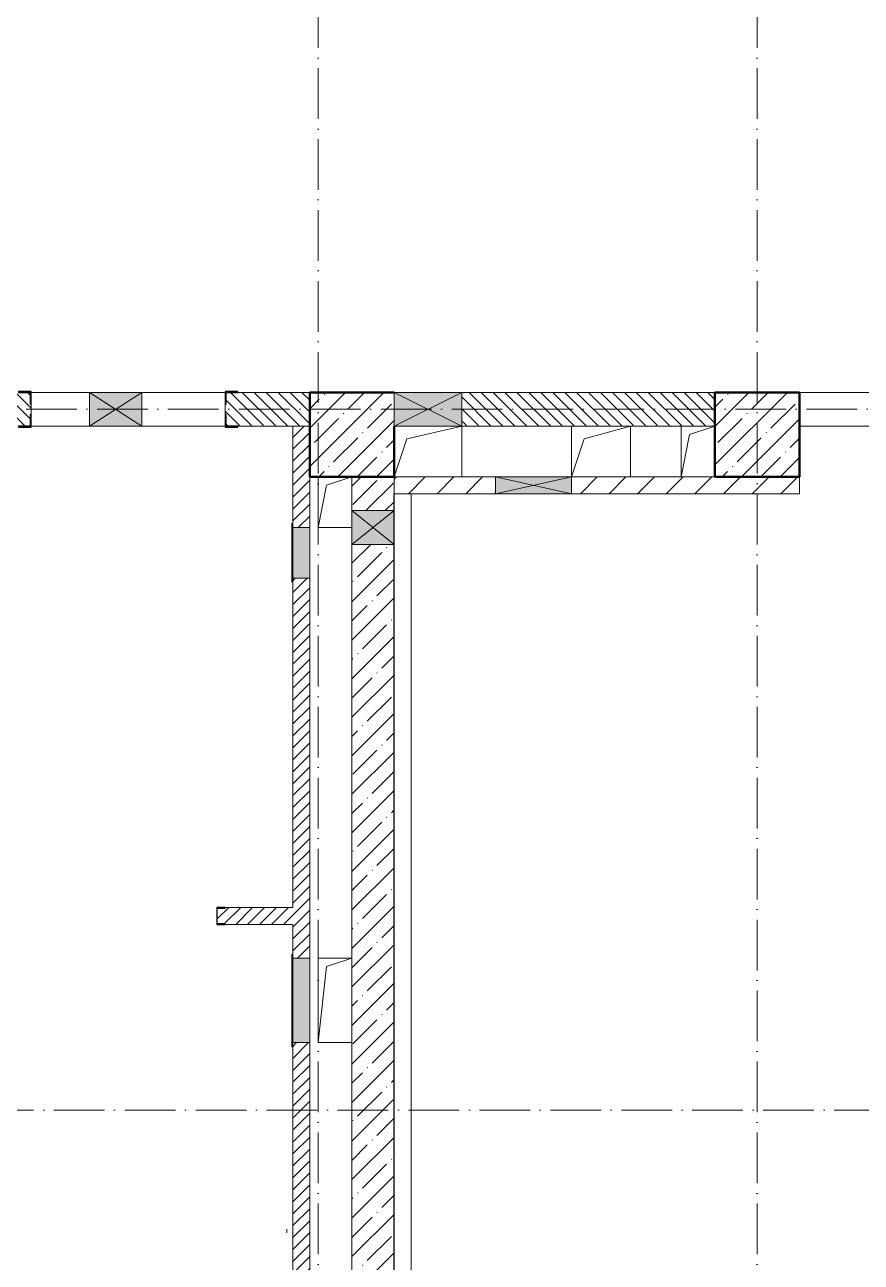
# Model space of a CAD drawing. Header units: millimetres. Extents: x -213536 to 1564669, y -45299 to 942238.
# Drawn here: x 562434 to 567388, y 287212 to 294539 of the extents above; entities that cross this region are included whole.
import ezdxf

# ---------------------------------------------------------------- set-up
doc = ezdxf.new("R2010")
doc.units = ezdxf.units.MM
doc.linetypes.add('50_200_ШТРИХ_1Т_ш5_п1_п1_', pattern=[700, 500, -100, 0, -100])
for name, color, linetype, lineweight in [('3) ЖБ 4м', 3, 'Continuous', 30), ('A-DETL-____-OTLN-4', 7, 'Continuous', 18), ('A-DETL-GENF-OTLN', 7, 'Continuous', 9), ('A-FLOR-____-OTLN', 7, 'Continuous', 9), ('A-GENM-____-MCUT', 7, 'Continuous', 25), ('A-GENM-____-OTLN', 7, 'Continuous', 9), ('A-GENM-____-OTLN-1', 7, 'Continuous', 25), ('A-GLAZ-____-OTLN', 7, 'Continuous', 9), ('A-WALL-____-MCUT-1', 7, 'Continuous', 9), ('A-WALL-____-MCUT-3', 7, 'Continuous', 9), ('A-WALL-____-PATT-1', 7, 'Continuous', 9), ('A-WALL-FNSH-MCUT-1', 7, 'Continuous', 9), ('I-WALL-____-OTLN', 7, 'Continuous', 9), ('S-COLS-____-MCUT', 7, 'Continuous', 50), ('S-COLS-____-OTLN', 7, 'Continuous', 9), ('S-GRID-____-OTLN-1', 7, '50_200_ШТРИХ_1Т_ш5_п1_п1_', 9)]:
    doc.layers.add(name, color=color, linetype=linetype, lineweight=lineweight)
doc.layers.add('A-GLAZ-____-OTLN-1', color=7, linetype='Continuous', lineweight=9, true_color=0xc0c0c0)
pattern_1 = [(135, (549721.475, 286281.11), (-35.35534, -35.35534), [])]
pattern_2 = [(45, (549721.475, 286281.11), (-35.35534, 35.35534), [])]

# ---------------------------------------------------------------- blocks, each defined once
blk = doc.blocks.new('BSC_Колонна _Прямоугольная - 500х500-V68-АР1_План отверстий 3 этажа в осях 1-64_А-ГГ')
at = {"layer": 'S-COLS-____-OTLN'}
h = blk.add_hatch(dxfattribs=at)
h.set_pattern_fill('FP_105', color=256, style=0, pattern_type=2)
h.set_pattern_definition([(45, (-14650, -5831.04), (-114.0493, 114.0493), []), (45, (-14535.95, -5831.04), (-114.0493, 114.0493), [201.612, -40.322, 3.353, -36.97])])
h.paths.add_polyline_path([(-250, -250), (250, -250), (250, 250), (-250, 250), (-250, 50)], flags=0)
at = {"layer": 'S-COLS-____-MCUT'}
for p, q in [((250, 250), (-250, 250)), ((-250, 250), (-250, -250)), ((250, -250), (250, 50)), ((-250, -250), (250, -250))]:
    blk.add_line(p, q, dxfattribs=at)
blk = doc.blocks.new('BSC_Колонна _Прямоугольная - 500х500-V148-АР1_План отверстий 3 этажа в осях 1-64_А-ГГ')
at = {"layer": 'S-COLS-____-OTLN'}
h = blk.add_hatch(dxfattribs=at)
h.set_pattern_fill('FP_171', color=256, style=0, pattern_type=2)
h.set_pattern_definition([(45, (-17050, -5831.04), (-114.0493, 114.0493), []), (45, (-16935.95, -5831.04), (-114.0493, 114.0493), [201.612, -40.322, 3.353, -36.97])])
h.paths.add_polyline_path([(-250, -250), (250, -250), (250, 250), (-250, 250)], flags=0)
at = {"layer": 'S-COLS-____-MCUT'}
for p, q in [((250, 250), (-250, 250)), ((-250, 250), (-250, -250)), ((250, -250), (250, 250)), ((-250, -250), (250, -250))]:
    blk.add_line(p, q, dxfattribs=at)
blk = doc.blocks.new('АР_Перемычка - АР_Перемычка-28712478-АР1_План отверстий 3 этажа в осях 1-64_А-ГГ')
at = {"layer": 'A-GENM-____-OTLN'}
blk.add_line((0, -100), (8, -100), dxfattribs=at)
blk = doc.blocks.new('154_Стойка_СКБ_Уголок - СМ-2180_200-28268025-АР1_План отверстий 3 этажа в осях 1-64_А-ГГ')
at = {"layer": 'A-GENM-____-MCUT'}
for p, q in [((125, 156), (125, 81)), ((200, 156), (125, 156)), ((131, 81), (131, 150)), ((131, 150), (200, 150)), ((200, 150), (200, 156)), ((125, 81), (131, 81)), ((131, 19), (125, 19)), ((125, 19), (125, -56)), ((131, -50), (131, 19)), ((125, -56), (200, -56)), ((200, -50), (131, -50)), ((200, -56), (200, -50))]:
    blk.add_line(p, q, dxfattribs=at)
blk = doc.blocks.new('154_Фахверк_СКБ_Швеллер - Тип_100_3960-28331862-АР1_План отверстий 3 этажа в осях 1-64_А-ГГ')
at = {"layer": 'A-GENM-____-MCUT'}
for p, q in [((175, 50), (125, 50)), ((125, 50), (125, -50)), ((128, 47), (175, 47)), ((128, -47), (128, 47)), ((175, 47), (175, 50)), ((125, -50), (175, -50)), ((175, -47), (128, -47)), ((175, -50), (175, -47))]:
    blk.add_line(p, q, dxfattribs=at)
blk = doc.blocks.new('AR_Отверстие Ниша - Лючок-32406138-АР1_План отверстий 3 этажа в осях 1-64_А-ГГ')
at = {"layer": 'A-GLAZ-____-OTLN'}
blk.add_hatch(color=256, dxfattribs=at).paths.add_polyline_path([(150, -50), (150, 50), (-150, 50), (-150, -50)], flags=0)
for p, q in [((150, 50), (-150, 50)), ((-150, 50), (-150, -50)), ((150, -50), (150, 50)), ((-150, -50), (150, -50))]:
    blk.add_line(p, q, dxfattribs=at)
blk = doc.blocks.new('Л_Общий_Лючок - Лючок-29683982-АР1_План отверстий 3 этажа в осях 1-64_А-ГГ')
at = {"layer": 'A-GLAZ-____-OTLN-1'}
blk.add_hatch(color=256, dxfattribs=at).paths.add_polyline_path([(-24, 0), (324, 0), (324, 6), (-24, 6)], flags=0)
at = {"layer": 'A-GLAZ-____-OTLN'}
for p, q in [((324, 6), (-24, 6)), ((-24, 6), (-24, 0)), ((324, 6), (324, 0))]:
    blk.add_line(p, q, dxfattribs=at)
blk = doc.blocks.new('AR_Отверстие Ниша - Лючок-32406110-АР1_План отверстий 3 этажа в осях 1-64_А-ГГ')
at = {"layer": 'A-GLAZ-____-OTLN'}
blk.add_hatch(color=256, dxfattribs=at).paths.add_polyline_path([(250, -50), (250, 50), (-250, 50), (-250, -50)], flags=0)
for p, q in [((250, 50), (-250, 50)), ((-250, 50), (-250, -50)), ((250, -50), (250, 50)), ((-250, -50), (250, -50))]:
    blk.add_line(p, q, dxfattribs=at)
blk = doc.blocks.new('Л_Общий_Лючок - Лючок-29741375-АР1_План отверстий 3 этажа в осях 1-64_А-ГГ')
at = {"layer": 'A-GLAZ-____-OTLN-1'}
blk.add_hatch(color=256, dxfattribs=at).paths.add_polyline_path([(-24, 0), (524, 0), (524, 6), (-24, 6)], flags=0)
at = {"layer": 'A-GLAZ-____-OTLN'}
for p, q in [((524, 6), (-24, 6)), ((-24, 6), (-24, 0)), ((524, 6), (524, 0))]:
    blk.add_line(p, q, dxfattribs=at)
blk = doc.blocks.new('AR_Отверстие прямоугольное _в плите_ - AR_Отверстие прямоугольное _в плите_-V170-АР1_План отверстий 3 этажа в осях 1-64_А-ГГ')
at = {"layer": 'A-GENM-____-OTLN'}
for p, q in [((100, 250), (-100, 250)), ((-100, 250), (-100, -250)), ((-50, 200), (100, 250)), ((-100, -250), (-50, 200)), ((-100, -250), (100, -250))]:
    blk.add_line(p, q, dxfattribs=at)
blk = doc.blocks.new('AR_Отверстие прямоугольное _в плите_ - AR_Отверстие прямоугольное _в плите_-30512088-АР1_План отверстий 3 этажа в осях 1-64_А-ГГ')
at = {"layer": 'A-GENM-____-OTLN'}
for p, q in [((-100, 150), (-100, -150)), ((-50, 100), (100, 150)), ((-100, -150), (-50, 100)), ((-100, -150), (100, -150))]:
    blk.add_line(p, q, dxfattribs=at)
blk = doc.blocks.new('AR_Отверстие прямоугольное _в плите_ - AR_Отверстие прямоугольное _в плите_-V190-АР1_План отверстий 3 этажа в осях 1-64_А-ГГ')
at = {"layer": 'A-GENM-____-OTLN'}
for p, q in [((-100, 150), (-100, -150)), ((-50, 100), (100, 150)), ((-100, -150), (-50, 100))]:
    blk.add_line(p, q, dxfattribs=at)
blk = doc.blocks.new('AR_Отверстие прямоугольное _в плите_ - AR_Отверстие прямоугольное _в плите_-V193-АР1_План отверстий 3 этажа в осях 1-64_А-ГГ')
at = {"layer": 'A-GENM-____-OTLN'}
for p, q in [((-125, 75), (200, 150)), ((200, -150), (200, 150)), ((-200, -150), (-125, 75))]:
    blk.add_line(p, q, dxfattribs=at)
blk = doc.blocks.new('AR_Отверстие прямоугольное _в плите_ - AR_Отверстие прямоугольное _в плите_-30552577-АР1_План отверстий 3 этажа в осях 1-64_А-ГГ')
at = {"layer": 'A-GENM-____-OTLN'}
for p, q in [((-175, 150), (-175, -150)), ((-100, 75), (175, 150)), ((175, -150), (175, 150)), ((-175, -150), (-100, 75))]:
    blk.add_line(p, q, dxfattribs=at)
blk = doc.blocks.new('AR_Отверстие прямоугольное _в стене__БезПР - AR_Отверстие прямоугольное _в стене__БезПР-30590134-АР1_План отверстий 3 этажа в осях 1-64_А-ГГ')
at = {"layer": 'A-GLAZ-____-OTLN-1'}
blk.add_hatch(color=256, dxfattribs=at).paths.add_polyline_path([(100, 125), (-100, 125), (-100, -125), (100, -125)], flags=0)
at = {"layer": 'A-DETL-GENF-OTLN'}
for p, q in [((-100, -125), (-100, 125)), ((-100, 125), (100, 125)), ((100, 125), (-100, -125)), ((-100, 125), (100, -125)), ((100, 125), (-100, 125)), ((-100, 125), (-100, -125)), ((100, 125), (100, -125)), ((100, -125), (100, 125)), ((100, -125), (-100, -125)), ((-100, -125), (100, -125))]:
    blk.add_line(p, q, dxfattribs=at)
at = {"layer": 'A-GLAZ-____-OTLN'}
blk.add_line((100, 125), (-100, 125), dxfattribs=at)
blk = doc.blocks.new('AR_Отверстие прямоугольное _в стене_ - AR_Отверстие прямоугольное _в стене__ОВ-36982548-АР1_План отверстий 3 этажа в осях 1-64_А-ГГ')
at = {"layer": 'A-GLAZ-____-OTLN'}
blk.add_hatch(color=256, dxfattribs=at).paths.add_polyline_path([(225, -50), (225, 50), (-225, 50), (-225, -50)], flags=0)
at = {"layer": 'A-DETL-GENF-OTLN'}
for p, q in [((-225, -50), (-225, 50)), ((-225, 50), (225, 50)), ((225, 50), (-225, -50)), ((-225, 50), (225, -50)), ((225, 50), (-225, 50)), ((-225, 50), (-225, -50)), ((225, 50), (225, -50)), ((225, -50), (225, 50)), ((225, -50), (-225, -50)), ((-225, -50), (225, -50))]:
    blk.add_line(p, q, dxfattribs=at)
blk = doc.blocks.new('AR_Отверстие прямоугольное _в стене__БезПР - AR_Отверстие прямоугольное _в стене__БезПР-36983901-АР1_План отверстий 3 этажа в осях 1-64_А-ГГ')
at = {"layer": 'A-GLAZ-____-OTLN'}
blk.add_hatch(color=256, dxfattribs=at).paths.add_polyline_path([(200, 100), (-200, 100), (-200, -100), (200, -100), (200, 86.8)], flags=0)
at = {"layer": 'A-DETL-GENF-OTLN'}
for p, q in [((-200, -100), (-200, 100)), ((-200, 100), (200, 100)), ((200, 100), (-200, -100)), ((-200, 100), (200, -100)), ((200, 100), (-200, 100)), ((-200, 100), (-200, -100)), ((200, 100), (200, -100)), ((200, -100), (200, 100)), ((200, -100), (-200, -100)), ((-200, -100), (200, -100))]:
    blk.add_line(p, q, dxfattribs=at)
blk = doc.blocks.new('AR_Отверстие прямоугольное _в стене_ - AR_Отверстие прямоугольное _в стене__ОВ-36985549-АР1_План отверстий 3 этажа в осях 1-64_А-ГГ')
at = {"layer": 'A-GLAZ-____-OTLN'}
blk.add_hatch(color=256, dxfattribs=at).paths.add_polyline_path([(155, 100), (-155, 100), (-155, -100), (155, -100), (155, 86.8)], flags=0)
at = {"layer": 'A-DETL-GENF-OTLN'}
for p, q in [((-155, -100), (-155, 100)), ((-155, 100), (155, 100)), ((155, 100), (-155, -100)), ((-155, 100), (155, -100)), ((155, 100), (-155, 100)), ((-155, 100), (-155, -100)), ((155, 100), (155, -100)), ((155, -100), (155, 100)), ((155, -100), (-155, -100)), ((-155, -100), (155, -100))]:
    blk.add_line(p, q, dxfattribs=at)

msp = doc.modelspace()

# ---------------------------------------------------------------- hatches: boundary and pattern name
at = {"layer": 'A-WALL-____-PATT-1'}
h = msp.add_hatch(dxfattribs=at)
h.set_pattern_fill('FP_6', color=256, style=0, pattern_type=2)
h.set_pattern_definition(pattern_1)
h.paths.add_polyline_path([(564121.5, 292162.2), (564121.5, 292362.2), (563627.5, 292362.2), (563627.5, 292293.2), (563621.5, 292293.2), (563621.5, 292231.2), (563627.5, 292231.2), (563627.5, 292162.2), (563847.5, 292162.2)], flags=0)
h.paths.add_polyline_path([(562080, 292162.2), (562465.5, 292162.2), (562465.5, 292231.2), (562471.5, 292231.2), (562471.5, 292293.2), (562465.5, 292293.2), (562465.5, 292362.2), (561727.5, 292362.2), (561727.5, 292293.2), (561721.5, 292293.2), (561721.5, 292231.2), (561727.5, 292231.2), (561727.5, 292162.2), (561796.5, 292162.2)], flags=0)
h.paths.add_polyline_path([(560621.5, 292162.2), (560715.5, 292162.2), (560715.5, 292231.2), (560721.5, 292231.2), (560721.5, 292293.2), (560715.5, 292293.2), (560715.5, 292362.2), (560621.5, 292362.2), (560621.5, 292175.3)], flags=0)
h = msp.add_hatch(dxfattribs=at)
h.set_pattern_fill('FP_6', color=256, style=0, pattern_type=2)
h.set_pattern_definition(pattern_1)
h.paths.add_polyline_path([(566521.5, 292162.2), (566521.5, 292362.2), (565021.5, 292362.2), (565021.5, 292162.2), (565615, 292162.2)], flags=0)
h = msp.add_hatch(dxfattribs=at)
h.set_pattern_fill('FP_5', color=256, style=0, pattern_type=2)
h.set_pattern_definition(pattern_2)
h.paths.add_polyline_path([(564021.5, 284612.2), (564121.5, 284612.2), (564121.5, 286762.2), (564118.5, 286762.2), (564118.5, 286809.2), (564024.5, 286809.2), (564024.5, 286762.2), (564021.5, 286762.2), (564021.5, 284862.2)], flags=0)
h.paths.add_polyline_path([(564118.5, 286812.2), (564121.5, 286812.2), (564121.5, 288512.2), (564021.5, 288512.2), (564021.5, 286812.2), (564073.6, 286812.2)], flags=0)
h.paths.add_polyline_path([(564021.5, 289012.2), (564121.5, 289012.2), (564121.5, 291262.2), (564021.5, 291262.2), (564021.5, 289212.2)], flags=0)
h.paths.add_polyline_path([(564101.1, 291562.2), (564121.5, 291562.2), (564121.5, 292162.2), (564021.5, 292162.2), (564021.5, 291562.2), (564100.4, 291562.2)], flags=0)
h = msp.add_hatch(dxfattribs=at)
h.set_pattern_fill('FP_38', color=256, style=0, pattern_type=2)
h.set_pattern_definition([(45, (549721.47, 286281.11), (-114.0493, 114.0493), []), (45, (549835.52, 286281.11), (-114.0493, 114.0493), [201.612, -40.322, 3.353, -36.97])])
h.paths.add_polyline_path([(564371.5, 284862.2), (564621.5, 284862.2), (564621.5, 291462.2), (564371.5, 291462.2), (564371.5, 285295.1)], flags=0)
h.paths.add_polyline_path([(564371.5, 291662.2), (564621.5, 291662.2), (564621.5, 291862.2), (564371.5, 291862.2)], flags=0)
h = msp.add_hatch(dxfattribs=at)
h.set_pattern_fill('FP_4', color=256, style=0, pattern_type=2)
h.set_pattern_definition([(45, (549721.47, 286281.11), (-84.8528, 84.8528), [])])
h.paths.add_polyline_path([(566521.5, 291762.2), (567021.5, 291762.2), (567021.5, 291862.2), (565671.5, 291862.2), (565671.5, 291762.2)], flags=0)
h.paths.add_polyline_path([(564621.5, 291762.2), (565221.5, 291762.2), (565221.5, 291862.2), (564621.5, 291862.2)], flags=0)
h = msp.add_hatch(dxfattribs=at)
h.set_pattern_fill('FP_5', color=256, style=0, pattern_type=2)
h.set_pattern_definition(pattern_2)
h.paths.add_polyline_path([(564021.5, 289212.2), (564021.5, 289312.2), (563621.5, 289312.2), (563621.5, 289309.2), (563574.5, 289309.2), (563574.5, 289215.2), (563621.5, 289215.2), (563621.5, 289212.2), (563847.5, 289212.2)], flags=0)

# ---------------------------------------------------------------- linework, layer by layer
at = {"layer": '3) ЖБ 4м'}
for points in [[(564621.5, 292362.2), (564121.5, 292362.2)], [(567021.5, 292362.2), (566521.5, 292362.2)], [(567021.5, 291862.2), (567021.5, 292162.2)], [(564621.5, 284612.2), (564621.5, 291762.2)]]:
    msp.add_lwpolyline(points, dxfattribs=at)
at = {"layer": 'A-DETL-____-OTLN-4'}
msp.add_line((564721.5, 284618.2), (564721.5, 291762.2), dxfattribs=at)
at = {"layer": 'A-FLOR-____-OTLN'}
for p, q in [((565021.5, 292162.2), (565021.5, 291862.2)), ((565671.5, 291862.2), (565671.5, 292162.2)), ((566021.5, 292162.2), (566021.5, 291862.2)), ((566321.5, 291862.2), (566321.5, 292162.2)), ((564171.5, 291562.2), (564171.5, 291862.2)), ((564371.5, 291562.2), (564171.5, 291562.2)), ((564171.5, 289012.2), (564371.5, 289012.2)), ((564171.5, 288512.2), (564171.5, 289012.2)), ((564371.5, 288512.2), (564171.5, 288512.2))]:
    msp.add_line(p, q, dxfattribs=at)
at = {"layer": 'A-WALL-____-MCUT-1'}
for p, q in [((564371.5, 291862.2), (564371.5, 291662.2)), ((564621.5, 291662.2), (564621.5, 291862.2)), ((564371.5, 291462.2), (564371.5, 284862.2)), ((564621.5, 284862.2), (564621.5, 291462.2))]:
    msp.add_line(p, q, dxfattribs=at)
at = {"layer": 'A-WALL-____-MCUT-3'}
for p, q in [((564121.5, 292362.2), (563696.5, 292362.2)), ((566521.5, 292362.2), (565021.5, 292362.2)), ((562471.5, 292231.2), (562471.5, 292293.2)), ((563621.5, 292293.2), (563621.5, 292231.2)), ((563696.5, 292162.2), (564121.5, 292162.2)), ((565021.5, 292162.2), (566521.5, 292162.2))]:
    msp.add_line(p, q, dxfattribs=at)
at = {"layer": 'A-WALL-FNSH-MCUT-1'}
for p, q in [((564021.5, 292162.2), (564021.5, 291562.2)), ((564121.5, 292162.2), (564121.5, 292162.2)), ((564121.5, 291562.2), (564121.5, 291862.2)), ((565221.5, 291862.2), (564621.5, 291862.2)), ((566521.5, 291862.2), (565671.5, 291862.2)), ((567021.5, 291762.2), (567021.5, 291862.2)), ((564621.5, 291762.2), (565221.5, 291762.2)), ((565671.5, 291762.2), (567021.5, 291762.2)), ((564021.5, 291262.2), (564021.5, 289312.2)), ((564121.5, 289012.2), (564121.5, 291262.2)), ((564021.5, 289312.2), (563621.5, 289312.2)), ((563621.5, 289212.2), (564021.5, 289212.2)), ((564021.5, 289212.2), (564021.5, 289012.2)), ((564021.5, 288512.2), (564021.5, 286812.2)), ((564121.5, 286812.2), (564121.5, 288512.2)), ((563986.5, 287387.2), (563986.5, 287407.2))]:
    msp.add_line(p, q, dxfattribs=at)
at = {"layer": 'I-WALL-____-OTLN'}
for p, q in [((562471.5, 292362.2), (562816.5, 292362.2)), ((563126.5, 292362.2), (563621.5, 292362.2)), ((567021.5, 292362.2), (567771.5, 292362.2)), ((562816.5, 292162.2), (562471.5, 292162.2)), ((563621.5, 292162.2), (563126.5, 292162.2)), ((567771.5, 292162.2), (567021.5, 292162.2))]:
    msp.add_line(p, q, dxfattribs=at)
at = {"layer": 'S-GRID-____-OTLN-1', "color": 251, "ltscale": 0.6, "true_color": 0x636466}
for p, q in [((564171.5, 281798.5), (564171.5, 336162.1)), ((566771.5, 281798.5), (566771.5, 336162.1)), ((640040.3, 292262.2), (545052.7, 292262.2)), ((653647.9, 288112.2), (545052.7, 288112.2))]:
    msp.add_line(p, q, dxfattribs=at)

# ---------------------------------------------------------------- block references
at = {"layer": 'A-GENM-____-OTLN'}
for name, p in [('AR_Отверстие прямоугольное _в плите_ - AR_Отверстие прямоугольное _в плите_-V193-АР1_План отверстий 3 этажа в осях 1-64_А-ГГ', (564821.5, 292012.2)), ('AR_Отверстие прямоугольное _в плите_ - AR_Отверстие прямоугольное _в плите_-30552577-АР1_План отверстий 3 этажа в осях 1-64_А-ГГ', (565846.5, 292012.2)), ('AR_Отверстие прямоугольное _в плите_ - AR_Отверстие прямоугольное _в плите_-V190-АР1_План отверстий 3 этажа в осях 1-64_А-ГГ', (566421.5, 292012.2)), ('АР_Перемычка - АР_Перемычка-28712478-АР1_План отверстий 3 этажа в осях 1-64_А-ГГ', (567021.5, 292262.2)), ('AR_Отверстие прямоугольное _в плите_ - AR_Отверстие прямоугольное _в плите_-30512088-АР1_План отверстий 3 этажа в осях 1-64_А-ГГ', (564271.5, 291712.2)), ('AR_Отверстие прямоугольное _в плите_ - AR_Отверстие прямоугольное _в плите_-V170-АР1_План отверстий 3 этажа в осях 1-64_А-ГГ', (564271.5, 288762.2))]:
    msp.add_blockref(name, p, dxfattribs=at)
at = {"layer": 'A-GENM-____-OTLN-1', "rotation": 180}
msp.add_blockref('154_Стойка_СКБ_Уголок - СМ-2180_200-28268025-АР1_План отверстий 3 этажа в осях 1-64_А-ГГ', (562596.5, 292312.2), dxfattribs=at)
at = {"layer": 'A-GENM-____-OTLN-1'}
for name, p in [('154_Стойка_СКБ_Уголок - СМ-2180_200-28268025-АР1_План отверстий 3 этажа в осях 1-64_А-ГГ', (563496.5, 292212.2)), ('154_Фахверк_СКБ_Швеллер - Тип_100_3960-28331862-АР1_План отверстий 3 этажа в осях 1-64_А-ГГ', (563446.5, 289262.2))]:
    msp.add_blockref(name, p, dxfattribs=at)
at = {"layer": 'A-GLAZ-____-OTLN'}
for name, p, rotation in [('AR_Отверстие прямоугольное _в стене_ - AR_Отверстие прямоугольное _в стене__ОВ-36985549-АР1_План отверстий 3 этажа в осях 1-64_А-ГГ', (562971.5, 292262.2), 180), ('AR_Отверстие прямоугольное _в стене__БезПР - AR_Отверстие прямоугольное _в стене__БезПР-36983901-АР1_План отверстий 3 этажа в осях 1-64_А-ГГ', (564821.5, 292262.2), 180), ('AR_Отверстие прямоугольное _в стене__БезПР - AR_Отверстие прямоугольное _в стене__БезПР-30590134-АР1_План отверстий 3 этажа в осях 1-64_А-ГГ', (564496.5, 291562.2), 269.9999999999999), ('Л_Общий_Лючок - Лючок-29683982-АР1_План отверстий 3 этажа в осях 1-64_А-ГГ', (564021.5, 291262.2), 89.99999999999967), ('AR_Отверстие Ниша - Лючок-32406138-АР1_План отверстий 3 этажа в осях 1-64_А-ГГ', (564071.5, 291412.2), 269.9999999999997), ('Л_Общий_Лючок - Лючок-29741375-АР1_План отверстий 3 этажа в осях 1-64_А-ГГ', (564021.5, 288512.2), 89.99999999999967), ('AR_Отверстие Ниша - Лючок-32406110-АР1_План отверстий 3 этажа в осях 1-64_А-ГГ', (564071.5, 288762.2), 269.9999999999997)]:
    msp.add_blockref(name, p, dxfattribs=dict(at, rotation=rotation))
msp.add_blockref('AR_Отверстие прямоугольное _в стене_ - AR_Отверстие прямоугольное _в стене__ОВ-36982548-АР1_План отверстий 3 этажа в осях 1-64_А-ГГ', (565446.5, 291812.2), dxfattribs=at)
at = {"layer": 'S-COLS-____-OTLN'}
for name, p in [('BSC_Колонна _Прямоугольная - 500х500-V68-АР1_План отверстий 3 этажа в осях 1-64_А-ГГ', (564371.5, 292112.2)), ('BSC_Колонна _Прямоугольная - 500х500-V148-АР1_План отверстий 3 этажа в осях 1-64_А-ГГ', (566771.5, 292112.2))]:
    msp.add_blockref(name, p, dxfattribs=at)

doc.saveas('drawing.dxf')
